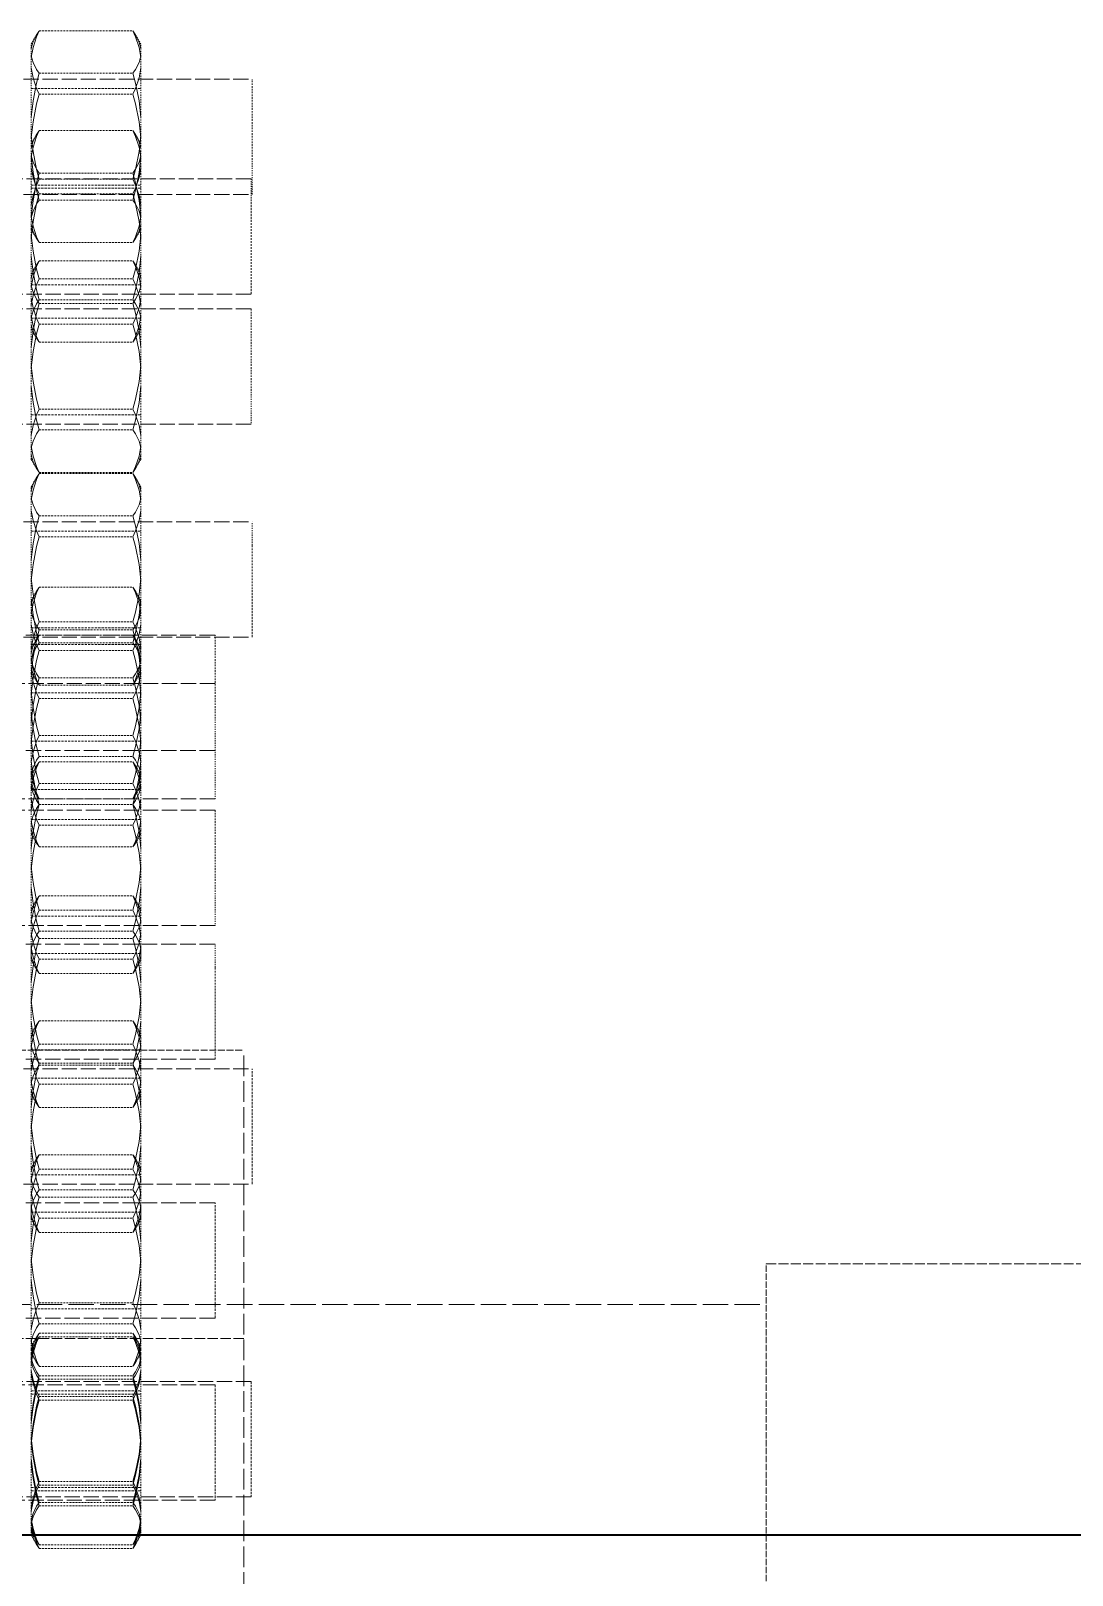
# Model space of a CAD drawing. Header units: millimetres. Extents: x 3475 to 35588, y 2916 to 25624.
# Drawn here: x 15186.8 to 15277.1, y 12502.1 to 12636.1 of the extents above; entities that cross this region are included whole.
import ezdxf

# ---------------------------------------------------------------- set-up
doc = ezdxf.new("R2010")
doc.units = ezdxf.units.MM
doc.linetypes.add('DASHED', pattern=[15, 12, -3])

# ---------------------------------------------------------------- blocks, each defined once
blk = doc.blocks.new('A$C637D7238')
at = {"color": 7, "linetype": 'DASHED', "lineweight": 13, "ltscale": 0.001316}
for p, q in [((224.86, 1403.3), (225.25, 1403.99)), ((234.36, 1403.3), (233.96, 1403.99)), ((224.86, 1394.65), (225.25, 1395.34)), ((234.36, 1394.65), (233.96, 1395.34)), ((224.86, 1387.22), (225.25, 1386.54)), ((234.36, 1387.22), (233.96, 1386.54)), ((224.86, 1383.36), (225.25, 1384.04)), ((234.36, 1383.36), (233.96, 1384.04)), ((224.86, 1378.57), (225.25, 1377.89)), ((234.36, 1378.57), (233.96, 1377.89)), ((224.86, 1367.28), (225.25, 1366.6)), ((234.36, 1367.28), (233.96, 1366.6)), ((224.86, 1364.91), (225.25, 1365.6)), ((234.36, 1364.91), (233.96, 1365.6)), ((224.86, 1355.06), (225.25, 1355.74)), ((234.36, 1355.06), (233.96, 1355.74)), ((224.86, 1350.89), (225.25, 1351.57)), ((234.36, 1350.89), (233.96, 1351.57)), ((224.86, 1348.83), (225.25, 1348.15)), ((234.36, 1348.83), (233.96, 1348.15)), ((224.86, 1339.9), (225.25, 1340.59)), ((234.36, 1339.9), (233.96, 1340.59)), ((224.86, 1338.98), (225.25, 1338.29)), ((234.36, 1338.98), (233.96, 1338.29)), ((224.86, 1334.81), (225.25, 1334.12)), ((234.36, 1334.81), (233.96, 1334.12)), ((224.86, 1328.29), (225.25, 1328.97)), ((234.36, 1328.29), (233.96, 1328.97)), ((224.86, 1323.82), (225.25, 1323.14)), ((234.36, 1323.82), (233.96, 1323.14)), ((224.86, 1317.46), (225.25, 1318.14)), ((234.36, 1317.46), (233.96, 1318.14)), ((224.86, 1312.21), (225.25, 1311.52)), ((234.36, 1312.21), (233.96, 1311.52)), ((224.86, 1305.84), (225.25, 1306.52)), ((234.36, 1305.84), (233.96, 1306.52)), ((224.86, 1301.38), (225.25, 1300.69)), ((234.36, 1301.38), (233.96, 1300.69)), ((224.86, 1290.36), (225.25, 1291.04)), ((234.36, 1290.36), (233.96, 1291.04)), ((224.86, 1290.06), (225.25, 1290.74)), ((224.86, 1289.76), (225.25, 1289.08)), ((234.36, 1290.06), (233.96, 1290.74)), ((234.36, 1289.76), (233.96, 1289.08)), ((224.86, 1274.28), (225.25, 1273.6)), ((224.86, 1273.97), (225.25, 1273.29)), ((234.36, 1274.28), (233.96, 1273.6)), ((234.36, 1273.97), (233.96, 1273.29))]:
    blk.add_line(p, q, dxfattribs=at)
at = {"color": 7, "linetype": 'DASHED', "lineweight": 13, "ltscale": 0.013529}
for p, q in [((225.55, 1404.44), (233.67, 1404.44)), ((225.55, 1400.76), (233.67, 1400.76)), ((225.55, 1398.95), (233.67, 1398.95)), ((225.55, 1395.79), (233.67, 1395.79)), ((225.55, 1392.11), (233.67, 1392.11)), ((225.55, 1391.58), (233.67, 1391.58)), ((225.55, 1390.3), (233.67, 1390.3)), ((225.55, 1389.77), (233.67, 1389.77)), ((225.55, 1386.08), (233.67, 1386.08)), ((225.55, 1384.5), (233.67, 1384.5)), ((225.55, 1382.93), (233.67, 1382.93)), ((225.55, 1381.12), (233.67, 1381.12)), ((225.55, 1380.81), (233.67, 1380.81)), ((225.55, 1379), (233.67, 1379)), ((225.55, 1377.43), (233.67, 1377.43)), ((225.55, 1371.64), (233.67, 1371.64)), ((225.55, 1369.83), (233.67, 1369.83)), ((225.55, 1366.14), (233.67, 1366.14)), ((225.55, 1366.05), (233.67, 1366.05)), ((225.55, 1362.37), (233.67, 1362.37)), ((225.55, 1360.56), (233.67, 1360.56)), ((225.55, 1356.2), (233.67, 1356.2)), ((225.55, 1353.19), (233.67, 1353.19)), ((225.55, 1352.51), (233.67, 1352.51)), ((225.55, 1352.03), (233.67, 1352.03)), ((225.55, 1351.38), (233.67, 1351.38)), ((225.55, 1350.7), (233.67, 1350.7)), ((225.55, 1348.34), (233.67, 1348.34)), ((225.55, 1347.69), (233.67, 1347.69)), ((225.55, 1346.53), (233.67, 1346.53)), ((225.55, 1343.33), (233.67, 1343.33)), ((225.55, 1341.52), (233.67, 1341.52)), ((225.55, 1341.04), (233.67, 1341.04)), ((225.55, 1339.16), (233.67, 1339.16)), ((225.55, 1337.84), (233.67, 1337.84)), ((225.55, 1337.36), (233.67, 1337.36)), ((225.55, 1337.35), (233.67, 1337.35)), ((225.55, 1335.55), (233.67, 1335.55)), ((225.55, 1333.67), (233.67, 1333.67)), ((225.55, 1329.42), (233.67, 1329.42)), ((225.55, 1328.18), (233.67, 1328.18)), ((225.55, 1326.37), (233.67, 1326.37)), ((225.55, 1325.74), (233.67, 1325.74)), ((225.55, 1323.93), (233.67, 1323.93)), ((225.55, 1322.68), (233.67, 1322.68)), ((225.55, 1318.6), (233.67, 1318.6)), ((225.55, 1316.56), (233.67, 1316.56)), ((225.55, 1314.91), (233.67, 1314.91)), ((225.55, 1314.75), (233.67, 1314.75)), ((225.55, 1313.1), (233.67, 1313.1)), ((225.55, 1311.07), (233.67, 1311.07)), ((225.55, 1306.98), (233.67, 1306.98)), ((225.55, 1305.73), (233.67, 1305.73)), ((225.55, 1303.92), (233.67, 1303.92)), ((225.55, 1303.29), (233.67, 1303.29)), ((225.55, 1301.48), (233.67, 1301.48)), ((225.55, 1300.24), (233.67, 1300.24)), ((225.55, 1294.12), (233.67, 1294.12)), ((225.55, 1292.31), (233.67, 1292.31)), ((225.55, 1291.5), (233.67, 1291.5)), ((225.55, 1291.19), (233.67, 1291.19)), ((225.55, 1288.62), (233.67, 1288.62)), ((225.55, 1287.81), (233.67, 1287.81)), ((225.55, 1287.51), (233.67, 1287.51)), ((225.55, 1286), (233.67, 1286)), ((225.55, 1285.7), (233.67, 1285.7)), ((225.55, 1278.64), (233.67, 1278.64)), ((225.55, 1278.33), (233.67, 1278.33)), ((225.55, 1276.83), (233.67, 1276.83)), ((225.55, 1276.52), (233.67, 1276.52)), ((225.55, 1273.14), (233.67, 1273.14)), ((225.55, 1272.84), (233.67, 1272.84))]:
    blk.add_line(p, q, dxfattribs=at)
at = {"color": 7, "linetype": 'DASHED', "lineweight": 13, "ltscale": 0.000639343}
for p, q in [((224.86, 1402.92), (224.86, 1403.3)), ((234.36, 1402.92), (234.36, 1403.3)), ((224.86, 1364.53), (224.86, 1364.91)), ((234.36, 1364.53), (234.36, 1364.91)), ((224.86, 1354.67), (224.86, 1355.06)), ((234.36, 1354.67), (234.36, 1355.06)), ((224.86, 1339.52), (224.86, 1339.9)), ((234.36, 1339.52), (234.36, 1339.9))]:
    blk.add_line(p, q, dxfattribs=at)
at = {"color": 7, "linetype": 'DASHED', "lineweight": 13, "ltscale": 0.001068}
for p, q in [((224.86, 1402.92), (224.86, 1402.28)), ((234.36, 1402.92), (234.36, 1402.28)), ((224.86, 1364.53), (224.86, 1363.89)), ((234.36, 1364.53), (234.36, 1363.89)), ((224.86, 1354.67), (224.86, 1354.03)), ((234.36, 1354.67), (234.36, 1354.03)), ((224.86, 1339.52), (224.86, 1338.88)), ((234.36, 1339.52), (234.36, 1338.88))]:
    blk.add_line(p, q, dxfattribs=at)
at = {"color": 7, "linetype": 'DASHED', "lineweight": 13, "ltscale": 0.008855}
for p, q in [((224.86, 1396.96), (224.86, 1402.28)), ((234.36, 1396.96), (234.36, 1402.28)), ((224.86, 1377.02), (224.86, 1382.34)), ((234.36, 1377.02), (234.36, 1382.34)), ((224.86, 1358.58), (224.86, 1363.89)), ((234.36, 1358.58), (234.36, 1363.89)), ((224.86, 1348.72), (224.86, 1354.03)), ((234.36, 1348.72), (234.36, 1354.03)), ((224.86, 1333.56), (224.86, 1338.88)), ((234.36, 1333.56), (234.36, 1338.88)), ((224.86, 1311.12), (224.86, 1316.43)), ((234.36, 1311.12), (234.36, 1316.43)), ((224.86, 1283.72), (224.86, 1289.03)), ((234.36, 1283.72), (234.36, 1289.03))]:
    blk.add_line(p, q, dxfattribs=at)
at = {"color": 7, "linetype": 'DASHED', "lineweight": 13, "ltscale": 0.11017}
for p, q in [((177.92, 1400.26), (244.02, 1400.26)), ((177.92, 1390.26), (244.02, 1390.26)), ((177.92, 1361.87), (244.02, 1361.87)), ((177.92, 1351.87), (244.02, 1351.87)), ((177.92, 1314.42), (244.02, 1314.42)), ((177.92, 1304.42), (244.02, 1304.42))]:
    blk.add_line(p, q, dxfattribs=at)
at = {"color": 7, "linetype": 'DASHED', "lineweight": 13, "ltscale": 0.015833}
for p, q in [((224.86, 1399.45), (234.36, 1399.45)), ((224.86, 1391.07), (234.36, 1391.07)), ((224.86, 1390.8), (234.36, 1390.8)), ((224.86, 1382.42), (234.36, 1382.42)), ((224.86, 1379.51), (234.36, 1379.51)), ((224.86, 1371.13), (234.36, 1371.13)), ((224.86, 1361.06), (234.36, 1361.06)), ((224.86, 1352.68), (234.36, 1352.68)), ((224.86, 1351.21), (234.36, 1351.21)), ((224.86, 1347.04), (234.36, 1347.04)), ((224.86, 1342.83), (234.36, 1342.83)), ((224.86, 1338.66), (234.36, 1338.66)), ((224.86, 1336.05), (234.36, 1336.05)), ((224.86, 1327.67), (234.36, 1327.67)), ((224.86, 1324.43), (234.36, 1324.43)), ((224.86, 1316.06), (234.36, 1316.06)), ((224.86, 1313.61), (234.36, 1313.61)), ((224.86, 1305.23), (234.36, 1305.23)), ((224.86, 1301.99), (234.36, 1301.99)), ((224.86, 1293.61), (234.36, 1293.61)), ((224.86, 1286.51), (234.36, 1286.51)), ((224.86, 1286.2), (234.36, 1286.2)), ((224.86, 1278.13), (234.36, 1278.13)), ((224.86, 1277.83), (234.36, 1277.83))]:
    blk.add_line(p, q, dxfattribs=at)
at = {"color": 7, "linetype": 'DASHED', "lineweight": 13, "ltscale": 0.011657}
for p, q in [((244.02, 1393.27), (244.02, 1400.26)), ((243.92, 1380.32), (243.92, 1373.33)), ((240.8, 1345.02), (240.8, 1352.02)), ((240.8, 1336.86), (240.8, 1329.87))]:
    blk.add_line(p, q, dxfattribs=at)
at = {"color": 7, "linetype": 'DASHED', "lineweight": 13, "ltscale": 0.00266}
for p, q in [((224.86, 1396.96), (224.86, 1395.37)), ((234.36, 1396.96), (234.36, 1395.37)), ((224.86, 1377.02), (224.86, 1375.43)), ((234.36, 1377.02), (234.36, 1375.43)), ((224.86, 1358.58), (224.86, 1356.98)), ((234.36, 1358.58), (234.36, 1356.98)), ((224.86, 1348.72), (224.86, 1347.12)), ((234.36, 1348.72), (234.36, 1347.12)), ((224.86, 1333.56), (224.86, 1331.97)), ((234.36, 1333.56), (234.36, 1331.97)), ((224.86, 1321.95), (224.86, 1320.35)), ((234.36, 1321.95), (234.36, 1320.35)), ((224.86, 1311.12), (224.86, 1309.53)), ((234.36, 1311.12), (234.36, 1309.53)), ((224.86, 1283.72), (224.86, 1282.12)), ((234.36, 1283.72), (234.36, 1282.12))]:
    blk.add_line(p, q, dxfattribs=at)
at = {"color": 7, "linetype": 'DASHED', "lineweight": 13, "ltscale": 0.010101}
for p, q in [((224.86, 1389.31), (224.86, 1395.37)), ((234.36, 1389.31), (234.36, 1395.37)), ((224.86, 1369.37), (224.86, 1375.43)), ((234.36, 1369.37), (234.36, 1375.43)), ((224.86, 1341.06), (224.86, 1347.12)), ((234.36, 1341.06), (234.36, 1347.12)), ((224.86, 1325.91), (224.86, 1331.97)), ((234.36, 1325.91), (234.36, 1331.97)), ((224.86, 1303.46), (224.86, 1309.53)), ((234.36, 1303.46), (234.36, 1309.53)), ((224.86, 1291.85), (224.86, 1297.91)), ((234.36, 1291.85), (234.36, 1297.91)), ((224.86, 1276.06), (224.86, 1282.12)), ((234.36, 1276.06), (234.36, 1282.12))]:
    blk.add_line(p, q, dxfattribs=at)
at = {"color": 7, "linetype": 'DASHED', "lineweight": 13, "ltscale": 0.00501}
for p, q in [((244.02, 1390.26), (244.02, 1393.27)), ((243.92, 1373.33), (243.92, 1370.32)), ((240.8, 1342.02), (240.8, 1345.02)), ((240.8, 1329.87), (240.8, 1326.86))]:
    blk.add_line(p, q, dxfattribs=at)
at = {"color": 7, "linetype": 'DASHED', "lineweight": 13, "ltscale": 0.11}
for p, q in [((243.92, 1391.61), (177.92, 1391.61)), ((243.92, 1381.61), (177.92, 1381.61)), ((243.92, 1380.32), (177.92, 1380.32)), ((243.92, 1370.32), (177.92, 1370.32)), ((240.8, 1347.85), (174.8, 1347.85)), ((240.8, 1337.85), (174.8, 1337.85)), ((240.8, 1336.86), (174.8, 1336.86)), ((240.8, 1326.86), (174.8, 1326.86)), ((240.8, 1287.01), (174.8, 1287.01)), ((243.92, 1287.32), (177.92, 1287.32)), ((240.8, 1277.01), (174.8, 1277.01)), ((243.92, 1277.32), (177.92, 1277.32))]:
    blk.add_line(p, q, dxfattribs=at)
at = {"color": 7, "linetype": 'DASHED', "lineweight": 13, "ltscale": 0.003377}
for p, q in [((243.92, 1391.61), (243.92, 1389.58)), ((244.02, 1359.85), (244.02, 1361.87)), ((240.8, 1323.22), (240.8, 1325.25))]:
    blk.add_line(p, q, dxfattribs=at)
at = {"color": 7, "linetype": 'DASHED', "lineweight": 13, "ltscale": 0.001592}
for p, q in [((224.86, 1389.31), (224.86, 1388.35)), ((234.36, 1389.31), (234.36, 1388.35)), ((224.86, 1369.37), (224.86, 1368.41)), ((234.36, 1369.37), (234.36, 1368.41)), ((224.86, 1341.06), (224.86, 1340.11)), ((234.36, 1341.06), (234.36, 1340.11)), ((224.86, 1325.91), (224.86, 1324.95)), ((234.36, 1325.91), (234.36, 1324.95)), ((224.86, 1303.46), (224.86, 1302.51)), ((234.36, 1303.46), (234.36, 1302.51)), ((224.86, 1291.85), (224.86, 1290.89)), ((234.36, 1291.85), (234.36, 1290.89)), ((224.86, 1276.06), (224.86, 1275.11)), ((234.36, 1276.06), (234.36, 1275.11))]:
    blk.add_line(p, q, dxfattribs=at)
at = {"color": 7, "linetype": 'DASHED', "lineweight": 13, "ltscale": 0.01329}
for p, q in [((243.92, 1389.58), (243.92, 1381.61)), ((244.02, 1351.87), (244.02, 1359.85)), ((240.8, 1315.25), (240.8, 1323.22))]:
    blk.add_line(p, q, dxfattribs=at)
at = {"color": 7, "linetype": 'DASHED', "lineweight": 13, "ltscale": 0.001886}
for p, q in [((224.86, 1387.22), (224.86, 1388.35)), ((234.36, 1387.22), (234.36, 1388.35)), ((224.86, 1367.28), (224.86, 1368.41)), ((234.36, 1367.28), (234.36, 1368.41)), ((224.86, 1323.82), (224.86, 1324.95)), ((234.36, 1323.82), (234.36, 1324.95)), ((224.86, 1301.38), (224.86, 1302.51)), ((234.36, 1301.38), (234.36, 1302.51)), ((224.86, 1289.76), (224.86, 1290.89)), ((234.36, 1289.76), (234.36, 1290.89)), ((224.86, 1273.97), (224.86, 1275.11)), ((234.36, 1273.97), (234.36, 1275.11))]:
    blk.add_line(p, q, dxfattribs=at)
at = {"color": 7, "linetype": 'DASHED', "lineweight": 13, "ltscale": 0.00083847}
for p, q in [((224.86, 1387.22), (224.86, 1386.72)), ((234.36, 1387.22), (234.36, 1386.72))]:
    blk.add_line(p, q, dxfattribs=at)
at = {"color": 7, "linetype": 'DASHED', "lineweight": 13, "ltscale": 0.005596}
for p, q in [((224.86, 1383.36), (224.86, 1386.72)), ((234.36, 1383.36), (234.36, 1386.72))]:
    blk.add_line(p, q, dxfattribs=at)
at = {"color": 7, "linetype": 'DASHED', "lineweight": 13, "ltscale": 0.000639725}
for p, q in [((224.86, 1382.98), (224.86, 1383.36)), ((234.36, 1382.98), (234.36, 1383.36)), ((224.86, 1317.07), (224.86, 1317.46)), ((234.36, 1317.07), (234.36, 1317.46))]:
    blk.add_line(p, q, dxfattribs=at)
at = {"color": 7, "linetype": 'DASHED', "lineweight": 13, "ltscale": 0.001067}
for p, q in [((224.86, 1382.98), (224.86, 1382.34)), ((234.36, 1382.98), (234.36, 1382.34)), ((224.86, 1317.07), (224.86, 1316.43)), ((234.36, 1317.07), (234.36, 1316.43)), ((224.86, 1289.67), (224.86, 1289.03)), ((234.36, 1289.67), (234.36, 1289.03))]:
    blk.add_line(p, q, dxfattribs=at)
at = {"color": 7, "linetype": 'DASHED', "lineweight": 13, "ltscale": 0.003204}
for p, q in [((224.86, 1355.06), (224.86, 1356.98)), ((234.36, 1355.06), (234.36, 1356.98))]:
    blk.add_line(p, q, dxfattribs=at)
at = {"color": 7, "linetype": 'DASHED', "lineweight": 13, "ltscale": 0.111667}
for p, q in [((240.8, 1352.02), (173.8, 1352.02)), ((240.8, 1342.02), (173.8, 1342.02)), ((240.8, 1325.25), (173.8, 1325.25)), ((240.8, 1315.25), (173.8, 1315.25)), ((240.8, 1302.8), (173.8, 1302.8)), ((240.8, 1292.8), (173.8, 1292.8))]:
    blk.add_line(p, q, dxfattribs=at)
at = {"color": 7, "linetype": 'DASHED', "lineweight": 13, "ltscale": 0.007101}
blk.add_line((240.8, 1342.11), (240.8, 1337.85), dxfattribs=at)
at = {"color": 7, "linetype": 'DASHED', "lineweight": 13, "ltscale": 0.000343704}
for p, q in [((224.86, 1339.9), (224.86, 1340.11)), ((234.36, 1339.9), (234.36, 1340.11))]:
    blk.add_line(p, q, dxfattribs=at)
at = {"color": 7, "linetype": 'DASHED', "lineweight": 13, "ltscale": 0.005132}
for p, q in [((224.86, 1321.95), (224.86, 1325.03)), ((234.36, 1321.95), (234.36, 1325.03)), ((224.86, 1299.5), (224.86, 1302.58)), ((234.36, 1299.5), (234.36, 1302.58))]:
    blk.add_line(p, q, dxfattribs=at)
at = {"color": 7, "linetype": 'DASHED', "lineweight": 13, "ltscale": 0.004825}
for p, q in [((224.86, 1317.46), (224.86, 1320.35)), ((234.36, 1317.46), (234.36, 1320.35))]:
    blk.add_line(p, q, dxfattribs=at)
at = {"color": 7, "linetype": 'DASHED', "lineweight": 13, "ltscale": 0.05}
blk.add_line((213.3, 1316.03), (243.3, 1316.03), dxfattribs=at)
at = {"color": 7, "linetype": 'DASHED', "lineweight": 13, "ltscale": 0.149374}
blk.add_line((243.3, 1226.41), (243.3, 1316.03), dxfattribs=at)
at = {"color": 7, "linetype": 'DASHED', "lineweight": 13, "ltscale": 0.016613}
for p, q in [((244.02, 1304.45), (244.02, 1314.42)), ((240.8, 1292.83), (240.8, 1302.8)), ((240.8, 1287.01), (240.8, 1277.05)), ((243.92, 1287.32), (243.92, 1277.35))]:
    blk.add_line(p, q, dxfattribs=at)
at = {"color": 7, "linetype": 'DASHED', "lineweight": 13, "ltscale": 5.37872e-05}
for p, q in [((244.02, 1304.42), (244.02, 1304.45)), ((240.8, 1277.05), (240.8, 1277.01)), ((243.92, 1277.35), (243.92, 1277.32))]:
    blk.add_line(p, q, dxfattribs=at)
at = {"color": 7, "linetype": 'DASHED', "lineweight": 13, "ltscale": 0.002659}
for p, q in [((224.86, 1299.5), (224.86, 1297.91)), ((234.36, 1299.5), (234.36, 1297.91))]:
    blk.add_line(p, q, dxfattribs=at)
at = {"color": 7, "linetype": 'DASHED', "lineweight": 13, "ltscale": 0.045833}
blk.add_line((288.58, 1270), (288.58, 1297.5), dxfattribs=at)
at = {"color": 7, "linetype": 'DASHED', "lineweight": 13, "ltscale": 0.071667}
blk.add_line((288.58, 1297.5), (331.58, 1297.5), dxfattribs=at)
at = {"color": 7, "linetype": 'DASHED', "lineweight": 13, "ltscale": 0.183333}
blk.add_line((178.58, 1294), (288.58, 1294), dxfattribs=at)
at = {"color": 7, "linetype": 'DASHED', "lineweight": 13, "ltscale": 5.34058e-05}
blk.add_line((240.8, 1292.8), (240.8, 1292.83), dxfattribs=at)
at = {"color": 7, "linetype": 'DASHED', "lineweight": 13, "ltscale": 0.075}
blk.add_line((243.3, 1291.03), (198.3, 1291.03), dxfattribs=at)
at = {"color": 7, "linetype": 'DASHED', "lineweight": 13, "ltscale": 0.000148392}
for p, q in [((224.86, 1289.67), (224.86, 1289.76)), ((234.36, 1289.67), (234.36, 1289.76))]:
    blk.add_line(p, q, dxfattribs=at)
at = {"color": 7, "lineweight": 35}
blk.add_line((53, 1274), (837, 1274), dxfattribs=at)
at = {"color": 7, "linetype": 'DASHED', "lineweight": 13}
for points in [[(224.86, 1402.17), (225.01, 1403.01), (225.32, 1403.93), (225.55, 1404.44)], [(224.86, 1402.92), (224.99, 1403.43), (225.25, 1403.99)], [(234.36, 1402.17), (234.21, 1403.01), (233.9, 1403.93), (233.67, 1404.44)], [(234.36, 1402.92), (234.23, 1403.43), (233.96, 1403.99)], [(224.86, 1402.28), (225.01, 1401.71), (225.32, 1401.1), (225.55, 1400.76)], [(234.36, 1402.28), (234.21, 1401.71), (233.9, 1401.1), (233.67, 1400.76)], [(224.86, 1401.22), (225.01, 1400.38), (225.32, 1399.45), (225.55, 1398.95)], [(234.36, 1401.22), (234.21, 1400.38), (233.9, 1399.45), (233.67, 1398.95)], [(224.86, 1396.96), (225.01, 1398.37), (225.32, 1399.91), (225.55, 1400.76)], [(234.36, 1396.96), (234.21, 1398.37), (233.9, 1399.91), (233.67, 1400.76)], [(224.86, 1395.15), (225.01, 1396.56), (225.32, 1398.1), (225.55, 1398.95)], [(234.36, 1395.15), (234.21, 1396.56), (233.9, 1398.1), (233.67, 1398.95)], [(224.86, 1393.52), (225.01, 1394.36), (225.32, 1395.28), (225.55, 1395.79)], [(234.36, 1393.52), (234.21, 1394.36), (233.9, 1395.28), (233.67, 1395.79)], [(224.86, 1395.37), (225.01, 1393.97), (225.32, 1392.43), (225.55, 1391.58)], [(224.86, 1394.27), (224.99, 1394.78), (225.25, 1395.34)], [(234.36, 1395.37), (234.21, 1393.97), (233.9, 1392.43), (233.67, 1391.58)], [(234.36, 1394.27), (234.23, 1394.78), (233.96, 1395.34)], [(224.86, 1393.63), (225.01, 1393.06), (225.32, 1392.45), (225.55, 1392.11)], [(224.86, 1393.56), (225.01, 1392.16), (225.32, 1390.62), (225.55, 1389.77)], [(234.36, 1393.63), (234.21, 1393.06), (233.9, 1392.45), (233.67, 1392.11)], [(234.36, 1393.56), (234.21, 1392.16), (233.9, 1390.62), (233.67, 1389.77)], [(224.86, 1392.56), (225.01, 1391.72), (225.32, 1390.8), (225.55, 1390.3)], [(224.86, 1388.31), (225.01, 1389.72), (225.32, 1391.26), (225.55, 1392.11)], [(224.86, 1389.31), (225.01, 1390.15), (225.32, 1391.07), (225.55, 1391.58)], [(234.36, 1392.56), (234.21, 1391.72), (233.9, 1390.8), (233.67, 1390.3)], [(234.36, 1388.31), (234.21, 1389.72), (233.9, 1391.26), (233.67, 1392.11)], [(234.36, 1389.31), (234.21, 1390.15), (233.9, 1391.07), (233.67, 1391.58)], [(224.86, 1386.5), (225.01, 1387.91), (225.32, 1389.45), (225.55, 1390.3)], [(234.36, 1386.5), (234.21, 1387.91), (233.9, 1389.45), (233.67, 1390.3)], [(224.86, 1388.25), (225.01, 1388.81), (225.32, 1389.43), (225.55, 1389.77)], [(234.36, 1388.25), (234.21, 1388.81), (233.9, 1389.43), (233.67, 1389.77)], [(224.86, 1388.35), (225.01, 1387.51), (225.32, 1386.59), (225.55, 1386.08)], [(224.86, 1387.61), (224.99, 1387.09), (225.25, 1386.54)], [(234.36, 1388.35), (234.21, 1387.51), (233.9, 1386.59), (233.67, 1386.08)], [(234.36, 1387.61), (234.23, 1387.09), (233.96, 1386.54)], [(224.86, 1386.72), (225.01, 1385.32), (225.32, 1383.78), (225.55, 1382.93)], [(234.36, 1386.72), (234.21, 1385.32), (233.9, 1383.78), (233.67, 1382.93)], [(224.86, 1384.91), (225.01, 1383.51), (225.32, 1381.97), (225.55, 1381.12)], [(234.36, 1384.91), (234.21, 1383.51), (233.9, 1381.97), (233.67, 1381.12)], [(224.86, 1382.23), (225.01, 1383.07), (225.32, 1383.99), (225.55, 1384.5)], [(224.86, 1382.98), (224.99, 1383.49), (225.25, 1384.04)], [(234.36, 1382.23), (234.21, 1383.07), (233.9, 1383.99), (233.67, 1384.5)], [(234.36, 1382.98), (234.23, 1383.49), (233.96, 1384.04)], [(224.86, 1380.66), (225.01, 1381.5), (225.32, 1382.42), (225.55, 1382.93)], [(224.86, 1382.34), (225.01, 1381.77), (225.32, 1381.16), (225.55, 1380.81)], [(234.36, 1380.66), (234.21, 1381.5), (233.9, 1382.42), (233.67, 1382.93)], [(234.36, 1382.34), (234.21, 1381.77), (233.9, 1381.16), (233.67, 1380.81)], [(224.86, 1381.27), (225.01, 1380.43), (225.32, 1379.51), (225.55, 1379)], [(224.86, 1379.59), (225.01, 1380.16), (225.32, 1380.78), (225.55, 1381.12)], [(224.86, 1377.02), (225.01, 1378.43), (225.32, 1379.97), (225.55, 1380.81)], [(234.36, 1381.27), (234.21, 1380.43), (233.9, 1379.51), (233.67, 1379)], [(234.36, 1379.59), (234.21, 1380.16), (233.9, 1380.78), (233.67, 1381.12)], [(234.36, 1377.02), (234.21, 1378.43), (233.9, 1379.97), (233.67, 1380.81)], [(224.86, 1379.7), (225.01, 1378.86), (225.32, 1377.94), (225.55, 1377.43)], [(234.36, 1379.7), (234.21, 1378.86), (233.9, 1377.94), (233.67, 1377.43)], [(224.86, 1375.21), (225.01, 1376.62), (225.32, 1378.16), (225.55, 1379)], [(224.86, 1378.95), (224.99, 1378.44), (225.25, 1377.89)], [(234.36, 1375.21), (234.21, 1376.62), (233.9, 1378.16), (233.67, 1379)], [(234.36, 1378.95), (234.23, 1378.44), (233.96, 1377.89)], [(224.86, 1375.43), (225.01, 1374.03), (225.32, 1372.49), (225.55, 1371.64)], [(234.36, 1375.43), (234.21, 1374.03), (233.9, 1372.49), (233.67, 1371.64)], [(224.86, 1373.62), (225.01, 1372.22), (225.32, 1370.68), (225.55, 1369.83)], [(234.36, 1373.62), (234.21, 1372.22), (233.9, 1370.68), (233.67, 1369.83)], [(224.86, 1369.37), (225.01, 1370.21), (225.32, 1371.13), (225.55, 1371.64)], [(234.36, 1369.37), (234.21, 1370.21), (233.9, 1371.13), (233.67, 1371.64)], [(224.86, 1368.3), (225.01, 1368.87), (225.32, 1369.49), (225.55, 1369.83)], [(234.36, 1368.3), (234.21, 1368.87), (233.9, 1369.49), (233.67, 1369.83)], [(224.86, 1368.41), (225.01, 1367.57), (225.32, 1366.65), (225.55, 1366.14)], [(224.86, 1367.66), (224.99, 1367.15), (225.25, 1366.6)], [(234.36, 1368.41), (234.21, 1367.57), (233.9, 1366.65), (233.67, 1366.14)], [(234.36, 1367.66), (234.23, 1367.15), (233.96, 1366.6)], [(224.86, 1363.78), (225.01, 1364.62), (225.32, 1365.54), (225.55, 1366.05)], [(234.36, 1363.78), (234.21, 1364.62), (233.9, 1365.54), (233.67, 1366.05)], [(224.86, 1364.53), (224.99, 1365.04), (225.25, 1365.6)], [(234.36, 1364.53), (234.23, 1365.04), (233.96, 1365.6)], [(224.86, 1363.89), (225.01, 1363.33), (225.32, 1362.71), (225.55, 1362.37)], [(234.36, 1363.89), (234.21, 1363.33), (233.9, 1362.71), (233.67, 1362.37)], [(224.86, 1362.83), (225.01, 1361.99), (225.32, 1361.07), (225.55, 1360.56)], [(224.86, 1358.58), (225.01, 1359.98), (225.32, 1361.52), (225.55, 1362.37)], [(234.36, 1362.83), (234.21, 1361.99), (233.9, 1361.07), (233.67, 1360.56)], [(234.36, 1358.58), (234.21, 1359.98), (233.9, 1361.52), (233.67, 1362.37)], [(224.86, 1356.77), (225.01, 1358.17), (225.32, 1359.71), (225.55, 1360.56)], [(234.36, 1356.77), (234.21, 1358.17), (233.9, 1359.71), (233.67, 1360.56)], [(224.86, 1356.98), (225.01, 1355.58), (225.32, 1354.04), (225.55, 1353.19)], [(234.36, 1356.98), (234.21, 1355.58), (233.9, 1354.04), (233.67, 1353.19)], [(224.86, 1353.93), (225.01, 1354.77), (225.32, 1355.69), (225.55, 1356.2)], [(224.86, 1354.67), (224.99, 1355.19), (225.25, 1355.74)], [(234.36, 1353.93), (234.21, 1354.77), (233.9, 1355.69), (233.67, 1356.2)], [(234.36, 1354.67), (234.23, 1355.19), (233.96, 1355.74)], [(224.86, 1355.17), (225.01, 1353.77), (225.32, 1352.23), (225.55, 1351.38)], [(224.86, 1354.03), (225.01, 1353.47), (225.32, 1352.85), (225.55, 1352.51)], [(234.36, 1355.17), (234.21, 1353.77), (233.9, 1352.23), (233.67, 1351.38)], [(234.36, 1354.03), (234.21, 1353.47), (233.9, 1352.85), (233.67, 1352.51)], [(224.86, 1350.92), (225.01, 1351.76), (225.32, 1352.68), (225.55, 1353.19)], [(224.86, 1352.97), (225.01, 1352.13), (225.32, 1351.21), (225.55, 1350.7)], [(234.36, 1350.92), (234.21, 1351.76), (233.9, 1352.68), (233.67, 1353.19)], [(234.36, 1352.97), (234.21, 1352.13), (233.9, 1351.21), (233.67, 1350.7)], [(224.86, 1348.72), (225.01, 1350.12), (225.32, 1351.66), (225.55, 1352.51)], [(224.86, 1349.76), (225.01, 1350.6), (225.32, 1351.52), (225.55, 1352.03)], [(224.86, 1350.5), (224.99, 1351.02), (225.25, 1351.57)], [(224.86, 1349.86), (225.01, 1350.42), (225.32, 1351.04), (225.55, 1351.38)], [(234.36, 1348.72), (234.21, 1350.12), (233.9, 1351.66), (233.67, 1352.51)], [(234.36, 1349.76), (234.21, 1350.6), (233.9, 1351.52), (233.67, 1352.03)], [(234.36, 1349.86), (234.21, 1350.42), (233.9, 1351.04), (233.67, 1351.38)], [(234.36, 1350.5), (234.23, 1351.02), (233.96, 1351.57)], [(224.86, 1346.91), (225.01, 1348.31), (225.32, 1349.85), (225.55, 1350.7)], [(224.86, 1349.96), (225.01, 1349.12), (225.32, 1348.2), (225.55, 1347.69)], [(234.36, 1346.91), (234.21, 1348.31), (233.9, 1349.85), (233.67, 1350.7)], [(234.36, 1349.96), (234.21, 1349.12), (233.9, 1348.2), (233.67, 1347.69)], [(224.86, 1349.86), (225.01, 1349.3), (225.32, 1348.68), (225.55, 1348.34)], [(224.86, 1349.22), (224.99, 1348.7), (225.25, 1348.15)], [(224.86, 1348.8), (225.01, 1347.96), (225.32, 1347.04), (225.55, 1346.53)], [(234.36, 1349.86), (234.21, 1349.3), (233.9, 1348.68), (233.67, 1348.34)], [(234.36, 1348.8), (234.21, 1347.96), (233.9, 1347.04), (233.67, 1346.53)], [(234.36, 1349.22), (234.23, 1348.7), (233.96, 1348.15)], [(224.86, 1344.55), (225.01, 1345.95), (225.32, 1347.49), (225.55, 1348.34)], [(234.36, 1344.55), (234.21, 1345.95), (233.9, 1347.49), (233.67, 1348.34)], [(224.86, 1347.12), (225.01, 1345.72), (225.32, 1344.18), (225.55, 1343.33)], [(224.86, 1342.74), (225.01, 1344.14), (225.32, 1345.68), (225.55, 1346.53)], [(234.36, 1347.12), (234.21, 1345.72), (233.9, 1344.18), (233.67, 1343.33)], [(234.36, 1342.74), (234.21, 1344.14), (233.9, 1345.68), (233.67, 1346.53)], [(224.86, 1345.31), (225.01, 1343.91), (225.32, 1342.37), (225.55, 1341.52)], [(234.36, 1345.31), (234.21, 1343.91), (233.9, 1342.37), (233.67, 1341.52)], [(224.86, 1341.06), (225.01, 1341.9), (225.32, 1342.83), (225.55, 1343.33)], [(234.36, 1341.06), (234.21, 1341.9), (233.9, 1342.83), (233.67, 1343.33)], [(224.86, 1342.95), (225.01, 1341.55), (225.32, 1340.01), (225.55, 1339.16)], [(234.36, 1342.95), (234.21, 1341.55), (233.9, 1340.01), (233.67, 1339.16)], [(224.86, 1340), (225.01, 1340.56), (225.32, 1341.18), (225.55, 1341.52)], [(224.86, 1341.14), (225.01, 1339.74), (225.32, 1338.2), (225.55, 1337.35)], [(224.86, 1338.77), (225.01, 1339.61), (225.32, 1340.53), (225.55, 1341.04)], [(224.86, 1339.52), (224.99, 1340.03), (225.25, 1340.59)], [(234.36, 1340), (234.21, 1340.56), (233.9, 1341.18), (233.67, 1341.52)], [(234.36, 1341.14), (234.21, 1339.74), (233.9, 1338.2), (233.67, 1337.35)], [(234.36, 1338.77), (234.21, 1339.61), (233.9, 1340.53), (233.67, 1341.04)], [(234.36, 1339.52), (234.23, 1340.03), (233.96, 1340.59)], [(224.86, 1340.11), (225.01, 1339.27), (225.32, 1338.35), (225.55, 1337.84)], [(224.86, 1339.36), (224.99, 1338.85), (225.25, 1338.29)], [(234.36, 1340.11), (234.21, 1339.27), (233.9, 1338.35), (233.67, 1337.84)], [(234.36, 1339.36), (234.23, 1338.85), (233.96, 1338.29)], [(224.86, 1336.89), (225.01, 1337.73), (225.32, 1338.66), (225.55, 1339.16)], [(224.86, 1338.88), (225.01, 1338.32), (225.32, 1337.7), (225.55, 1337.36)], [(234.36, 1336.89), (234.21, 1337.73), (233.9, 1338.66), (233.67, 1339.16)], [(234.36, 1338.88), (234.21, 1338.32), (233.9, 1337.7), (233.67, 1337.36)], [(224.86, 1337.82), (225.01, 1336.98), (225.32, 1336.05), (225.55, 1335.55)], [(224.86, 1333.56), (225.01, 1334.97), (225.32, 1336.51), (225.55, 1337.36)], [(224.86, 1335.83), (225.01, 1336.39), (225.32, 1337.01), (225.55, 1337.35)], [(234.36, 1337.82), (234.21, 1336.98), (233.9, 1336.05), (233.67, 1335.55)], [(234.36, 1333.56), (234.21, 1334.97), (233.9, 1336.51), (233.67, 1337.36)], [(234.36, 1335.83), (234.21, 1336.39), (233.9, 1337.01), (233.67, 1337.35)], [(224.86, 1335.94), (225.01, 1335.1), (225.32, 1334.18), (225.55, 1333.67)], [(224.86, 1331.75), (225.01, 1333.16), (225.32, 1334.7), (225.55, 1335.55)], [(224.86, 1335.19), (224.99, 1334.68), (225.25, 1334.12)], [(234.36, 1335.94), (234.21, 1335.1), (233.9, 1334.18), (233.67, 1333.67)], [(234.36, 1331.75), (234.21, 1333.16), (233.9, 1334.7), (233.67, 1335.55)], [(234.36, 1335.19), (234.23, 1334.68), (233.96, 1334.12)], [(224.86, 1331.97), (225.01, 1330.57), (225.32, 1329.03), (225.55, 1328.18)], [(234.36, 1331.97), (234.21, 1330.57), (233.9, 1329.03), (233.67, 1328.18)], [(224.86, 1330.16), (225.01, 1328.76), (225.32, 1327.22), (225.55, 1326.37)], [(234.36, 1330.16), (234.21, 1328.76), (233.9, 1327.22), (233.67, 1326.37)], [(224.86, 1327.16), (225.01, 1327.99), (225.32, 1328.92), (225.55, 1329.42)], [(224.86, 1327.9), (224.99, 1328.42), (225.25, 1328.97)], [(234.36, 1327.16), (234.21, 1327.99), (233.9, 1328.92), (233.67, 1329.42)], [(234.36, 1327.9), (234.23, 1328.42), (233.96, 1328.97)], [(224.86, 1325.91), (225.01, 1326.75), (225.32, 1327.67), (225.55, 1328.18)], [(224.86, 1327.26), (225.01, 1326.7), (225.32, 1326.08), (225.55, 1325.74)], [(234.36, 1325.91), (234.21, 1326.75), (233.9, 1327.67), (233.67, 1328.18)], [(234.36, 1327.26), (234.21, 1326.7), (233.9, 1326.08), (233.67, 1325.74)], [(224.86, 1324.85), (225.01, 1325.41), (225.32, 1326.03), (225.55, 1326.37)], [(224.86, 1326.2), (225.01, 1325.36), (225.32, 1324.44), (225.55, 1323.93)], [(234.36, 1324.85), (234.21, 1325.41), (233.9, 1326.03), (233.67, 1326.37)], [(234.36, 1326.2), (234.21, 1325.36), (233.9, 1324.44), (233.67, 1323.93)], [(224.86, 1321.95), (225.01, 1323.35), (225.32, 1324.89), (225.55, 1325.74)], [(224.86, 1324.95), (225.01, 1324.11), (225.32, 1323.19), (225.55, 1322.68)], [(234.36, 1321.95), (234.21, 1323.35), (233.9, 1324.89), (233.67, 1325.74)], [(234.36, 1324.95), (234.21, 1324.11), (233.9, 1323.19), (233.67, 1322.68)], [(224.86, 1324.21), (224.99, 1323.69), (225.25, 1323.14)], [(224.86, 1320.14), (225.01, 1321.54), (225.32, 1323.08), (225.55, 1323.93)], [(234.36, 1320.14), (234.21, 1321.54), (233.9, 1323.08), (233.67, 1323.93)], [(234.36, 1324.21), (234.23, 1323.69), (233.96, 1323.14)], [(224.86, 1320.35), (225.01, 1318.95), (225.32, 1317.41), (225.55, 1316.56)], [(234.36, 1320.35), (234.21, 1318.95), (233.9, 1317.41), (233.67, 1316.56)], [(224.86, 1316.33), (225.01, 1317.17), (225.32, 1318.09), (225.55, 1318.6)], [(224.86, 1318.54), (225.01, 1317.14), (225.32, 1315.6), (225.55, 1314.75)], [(224.86, 1317.07), (224.99, 1317.59), (225.25, 1318.14)], [(234.36, 1316.33), (234.21, 1317.17), (233.9, 1318.09), (233.67, 1318.6)], [(234.36, 1318.54), (234.21, 1317.14), (233.9, 1315.6), (233.67, 1314.75)], [(234.36, 1317.07), (234.23, 1317.59), (233.96, 1318.14)], [(224.86, 1314.29), (225.01, 1315.13), (225.32, 1316.05), (225.55, 1316.56)], [(224.86, 1316.43), (225.01, 1315.87), (225.32, 1315.25), (225.55, 1314.91)], [(234.36, 1314.29), (234.21, 1315.13), (233.9, 1316.05), (233.67, 1316.56)], [(234.36, 1316.43), (234.21, 1315.87), (233.9, 1315.25), (233.67, 1314.91)], [(224.86, 1315.37), (225.01, 1314.53), (225.32, 1313.61), (225.55, 1313.1)], [(234.36, 1315.37), (234.21, 1314.53), (233.9, 1313.61), (233.67, 1313.1)], [(224.86, 1311.12), (225.01, 1312.52), (225.32, 1314.06), (225.55, 1314.91)], [(224.86, 1313.23), (225.01, 1313.79), (225.32, 1314.41), (225.55, 1314.75)], [(234.36, 1311.12), (234.21, 1312.52), (233.9, 1314.06), (233.67, 1314.91)], [(234.36, 1313.23), (234.21, 1313.79), (233.9, 1314.41), (233.67, 1314.75)], [(224.86, 1313.34), (225.01, 1312.5), (225.32, 1311.58), (225.55, 1311.07)], [(224.86, 1309.31), (225.01, 1310.71), (225.32, 1312.25), (225.55, 1313.1)], [(224.86, 1312.59), (224.99, 1312.08), (225.25, 1311.52)], [(234.36, 1313.34), (234.21, 1312.5), (233.9, 1311.58), (233.67, 1311.07)], [(234.36, 1309.31), (234.21, 1310.71), (233.9, 1312.25), (233.67, 1313.1)], [(234.36, 1312.59), (234.23, 1312.08), (233.96, 1311.52)], [(224.86, 1309.53), (225.01, 1308.12), (225.32, 1306.58), (225.55, 1305.73)], [(234.36, 1309.53), (234.21, 1308.12), (233.9, 1306.58), (233.67, 1305.73)], [(224.86, 1307.72), (225.01, 1306.31), (225.32, 1304.77), (225.55, 1303.92)], [(234.36, 1307.72), (234.21, 1306.31), (233.9, 1304.77), (233.67, 1303.92)], [(224.86, 1304.71), (225.01, 1305.55), (225.32, 1306.47), (225.55, 1306.98)], [(224.86, 1305.46), (224.99, 1305.97), (225.25, 1306.52)], [(224.86, 1303.46), (225.01, 1304.3), (225.32, 1305.23), (225.55, 1305.73)], [(234.36, 1304.71), (234.21, 1305.55), (233.9, 1306.47), (233.67, 1306.98)], [(234.36, 1303.46), (234.21, 1304.3), (233.9, 1305.23), (233.67, 1305.73)], [(234.36, 1305.46), (234.23, 1305.97), (233.96, 1306.52)], [(224.86, 1304.82), (225.01, 1304.25), (225.32, 1303.64), (225.55, 1303.29)], [(234.36, 1304.82), (234.21, 1304.25), (233.9, 1303.64), (233.67, 1303.29)], [(224.86, 1302.4), (225.01, 1302.97), (225.32, 1303.58), (225.55, 1303.92)], [(224.86, 1303.75), (225.01, 1302.91), (225.32, 1301.99), (225.55, 1301.48)], [(224.86, 1299.5), (225.01, 1300.91), (225.32, 1302.45), (225.55, 1303.29)], [(234.36, 1302.4), (234.21, 1302.97), (233.9, 1303.58), (233.67, 1303.92)], [(234.36, 1303.75), (234.21, 1302.91), (233.9, 1301.99), (233.67, 1301.48)], [(234.36, 1299.5), (234.21, 1300.91), (233.9, 1302.45), (233.67, 1303.29)], [(224.86, 1302.51), (225.01, 1301.67), (225.32, 1300.75), (225.55, 1300.24)], [(224.86, 1301.76), (224.99, 1301.25), (225.25, 1300.69)], [(234.36, 1302.51), (234.21, 1301.67), (233.9, 1300.75), (233.67, 1300.24)], [(234.36, 1301.76), (234.23, 1301.25), (233.96, 1300.69)], [(224.86, 1297.69), (225.01, 1299.1), (225.32, 1300.64), (225.55, 1301.48)], [(234.36, 1297.69), (234.21, 1299.1), (233.9, 1300.64), (233.67, 1301.48)], [(224.86, 1297.91), (225.01, 1296.51), (225.32, 1294.97), (225.55, 1294.12)], [(234.36, 1297.91), (234.21, 1296.51), (233.9, 1294.97), (233.67, 1294.12)], [(224.86, 1296.1), (225.01, 1294.7), (225.32, 1293.16), (225.55, 1292.31)], [(234.36, 1296.1), (234.21, 1294.7), (233.9, 1293.16), (233.67, 1292.31)], [(224.86, 1291.85), (225.01, 1292.69), (225.32, 1293.61), (225.55, 1294.12)], [(234.36, 1291.85), (234.21, 1292.69), (233.9, 1293.61), (233.67, 1294.12)], [(224.86, 1290.78), (225.01, 1291.35), (225.32, 1291.97), (225.55, 1292.31)], [(224.86, 1289.23), (225.01, 1290.07), (225.32, 1290.99), (225.55, 1291.5)], [(224.86, 1288.92), (225.01, 1289.76), (225.32, 1290.69), (225.55, 1291.19)], [(224.86, 1289.98), (224.99, 1290.49), (225.25, 1291.04)], [(234.36, 1290.78), (234.21, 1291.35), (233.9, 1291.97), (233.67, 1292.31)], [(234.36, 1289.23), (234.21, 1290.07), (233.9, 1290.99), (233.67, 1291.5)], [(234.36, 1288.92), (234.21, 1289.76), (233.9, 1290.69), (233.67, 1291.19)], [(234.36, 1289.98), (234.23, 1290.49), (233.96, 1291.04)], [(224.86, 1290.89), (225.01, 1290.05), (225.32, 1289.13), (225.55, 1288.62)], [(224.86, 1289.67), (224.99, 1290.18), (225.25, 1290.74)], [(224.86, 1290.14), (224.99, 1289.63), (225.25, 1289.08)], [(234.36, 1290.89), (234.21, 1290.05), (233.9, 1289.13), (233.67, 1288.62)], [(234.36, 1289.67), (234.23, 1290.18), (233.96, 1290.74)], [(234.36, 1290.14), (234.23, 1289.63), (233.96, 1289.08)], [(224.86, 1289.34), (225.01, 1288.77), (225.32, 1288.15), (225.55, 1287.81)], [(224.86, 1289.03), (225.01, 1288.47), (225.32, 1287.85), (225.55, 1287.51)], [(234.36, 1289.34), (234.21, 1288.77), (233.9, 1288.15), (233.67, 1287.81)], [(234.36, 1289.03), (234.21, 1288.47), (233.9, 1287.85), (233.67, 1287.51)], [(224.86, 1288.27), (225.01, 1287.43), (225.32, 1286.51), (225.55, 1286)], [(224.86, 1287.97), (225.01, 1287.13), (225.32, 1286.21), (225.55, 1285.7)], [(224.86, 1284.02), (225.01, 1285.43), (225.32, 1286.97), (225.55, 1287.81)], [(224.86, 1283.72), (225.01, 1285.12), (225.32, 1286.66), (225.55, 1287.51)], [(234.36, 1288.27), (234.21, 1287.43), (233.9, 1286.51), (233.67, 1286)], [(234.36, 1287.97), (234.21, 1287.13), (233.9, 1286.21), (233.67, 1285.7)], [(234.36, 1284.02), (234.21, 1285.43), (233.9, 1286.97), (233.67, 1287.81)], [(234.36, 1283.72), (234.21, 1285.12), (233.9, 1286.66), (233.67, 1287.51)], [(224.86, 1282.21), (225.01, 1283.62), (225.32, 1285.16), (225.55, 1286)], [(224.86, 1281.91), (225.01, 1283.31), (225.32, 1284.85), (225.55, 1285.7)], [(234.36, 1282.21), (234.21, 1283.62), (233.9, 1285.16), (233.67, 1286)], [(234.36, 1281.91), (234.21, 1283.31), (233.9, 1284.85), (233.67, 1285.7)], [(224.86, 1282.43), (225.01, 1281.02), (225.32, 1279.48), (225.55, 1278.64)], [(224.86, 1282.12), (225.01, 1280.72), (225.32, 1279.18), (225.55, 1278.33)], [(234.36, 1282.43), (234.21, 1281.02), (233.9, 1279.48), (233.67, 1278.64)], [(234.36, 1282.12), (234.21, 1280.72), (233.9, 1279.18), (233.67, 1278.33)], [(224.86, 1280.62), (225.01, 1279.21), (225.32, 1277.67), (225.55, 1276.83)], [(224.86, 1280.31), (225.01, 1278.91), (225.32, 1277.37), (225.55, 1276.52)], [(234.36, 1280.62), (234.21, 1279.21), (233.9, 1277.67), (233.67, 1276.83)], [(234.36, 1280.31), (234.21, 1278.91), (233.9, 1277.37), (233.67, 1276.52)], [(224.86, 1276.37), (225.01, 1277.21), (225.32, 1278.13), (225.55, 1278.64)], [(224.86, 1276.06), (225.01, 1276.9), (225.32, 1277.82), (225.55, 1278.33)], [(234.36, 1276.37), (234.21, 1277.21), (233.9, 1278.13), (233.67, 1278.64)], [(234.36, 1276.06), (234.21, 1276.9), (233.9, 1277.82), (233.67, 1278.33)], [(224.86, 1275.3), (225.01, 1275.87), (225.32, 1276.49), (225.55, 1276.83)], [(224.86, 1275), (225.01, 1275.56), (225.32, 1276.18), (225.55, 1276.52)], [(234.36, 1275.3), (234.21, 1275.87), (233.9, 1276.49), (233.67, 1276.83)], [(234.36, 1275), (234.21, 1275.56), (233.9, 1276.18), (233.67, 1276.52)], [(224.86, 1275.41), (225.01, 1274.57), (225.32, 1273.65), (225.55, 1273.14)], [(224.86, 1275.11), (225.01, 1274.27), (225.32, 1273.34), (225.55, 1272.84)], [(234.36, 1275.41), (234.21, 1274.57), (233.9, 1273.65), (233.67, 1273.14)], [(234.36, 1275.11), (234.21, 1274.27), (233.9, 1273.34), (233.67, 1272.84)], [(224.86, 1274.66), (224.99, 1274.15), (225.25, 1273.6)], [(224.86, 1274.36), (224.99, 1273.85), (225.25, 1273.29)], [(234.36, 1274.66), (234.23, 1274.15), (233.96, 1273.6)], [(234.36, 1274.36), (234.23, 1273.85), (233.96, 1273.29)]]:
    blk.add_lwpolyline(points, dxfattribs=at)
for centre, start, end in [((229.82, 1401.33), 143.9045, 149.7877), ((229.4, 1401.33), 30.2123, 36.0955), ((229.82, 1392.68), 143.9045, 149.7877), ((229.4, 1392.68), 30.2123, 36.0955), ((229.82, 1389.2), 210.2123, 216.0955), ((229.4, 1389.2), 323.9045, 329.7877), ((229.82, 1381.39), 143.9045, 149.7877), ((229.4, 1381.39), 30.2123, 36.0955), ((229.82, 1380.55), 210.2123, 216.0955), ((229.4, 1380.55), 323.9045, 329.7877), ((229.82, 1369.26), 210.2123, 216.0955), ((229.82, 1362.94), 143.9045, 149.7877), ((229.4, 1369.26), 323.9045, 329.7877), ((229.4, 1362.94), 30.2123, 36.0955), ((229.82, 1353.08), 143.9045, 149.7877), ((229.4, 1353.08), 30.2123, 36.0955), ((229.82, 1348.91), 143.9045, 149.7877), ((229.4, 1348.91), 30.2123, 36.0955), ((229.82, 1350.81), 210.2123, 216.0955), ((229.4, 1350.81), 323.9045, 329.7877), ((229.82, 1337.93), 143.9045, 149.7877), ((229.4, 1337.93), 30.2123, 36.0955), ((229.82, 1340.95), 210.2123, 216.0955), ((229.4, 1340.95), 323.9045, 329.7877), ((229.82, 1336.78), 210.2123, 216.0955), ((229.4, 1336.78), 323.9045, 329.7877), ((229.82, 1326.31), 143.9045, 149.7877), ((229.4, 1326.31), 30.2123, 36.0955), ((229.82, 1325.8), 210.2123, 216.0955), ((229.4, 1325.8), 323.9045, 329.7877), ((229.82, 1315.48), 143.9045, 149.7877), ((229.4, 1315.48), 30.2123, 36.0955), ((229.82, 1314.18), 210.2123, 216.0955), ((229.4, 1314.18), 323.9045, 329.7877), ((229.82, 1303.87), 143.9045, 149.7877), ((229.4, 1303.87), 30.2123, 36.0955), ((229.82, 1303.35), 210.2123, 216.0955), ((229.4, 1303.35), 323.9045, 329.7877), ((229.82, 1288.38), 143.9045, 149.7877), ((229.82, 1288.08), 143.9045, 149.7877), ((229.4, 1288.38), 30.2123, 36.0955), ((229.4, 1288.08), 30.2123, 36.0955), ((229.82, 1291.74), 210.2123, 216.0955), ((229.4, 1291.74), 323.9045, 329.7877), ((229.82, 1276.26), 210.2123, 216.0955), ((229.4, 1276.26), 323.9045, 329.7877), ((229.82, 1275.95), 210.2123, 216.0955), ((229.4, 1275.95), 323.9045, 329.7877)]:
    blk.add_arc(centre, 5.28, start, end, dxfattribs=at)
blk = doc.blocks.new('1')
at = {"color": 7}
blk.add_blockref('A$C637D7238', (14961.94, 11231.63), dxfattribs=at)

msp = doc.modelspace()

# ---------------------------------------------------------------- block references
msp.add_blockref('1', (0, 0))

doc.saveas('drawing.dxf')
